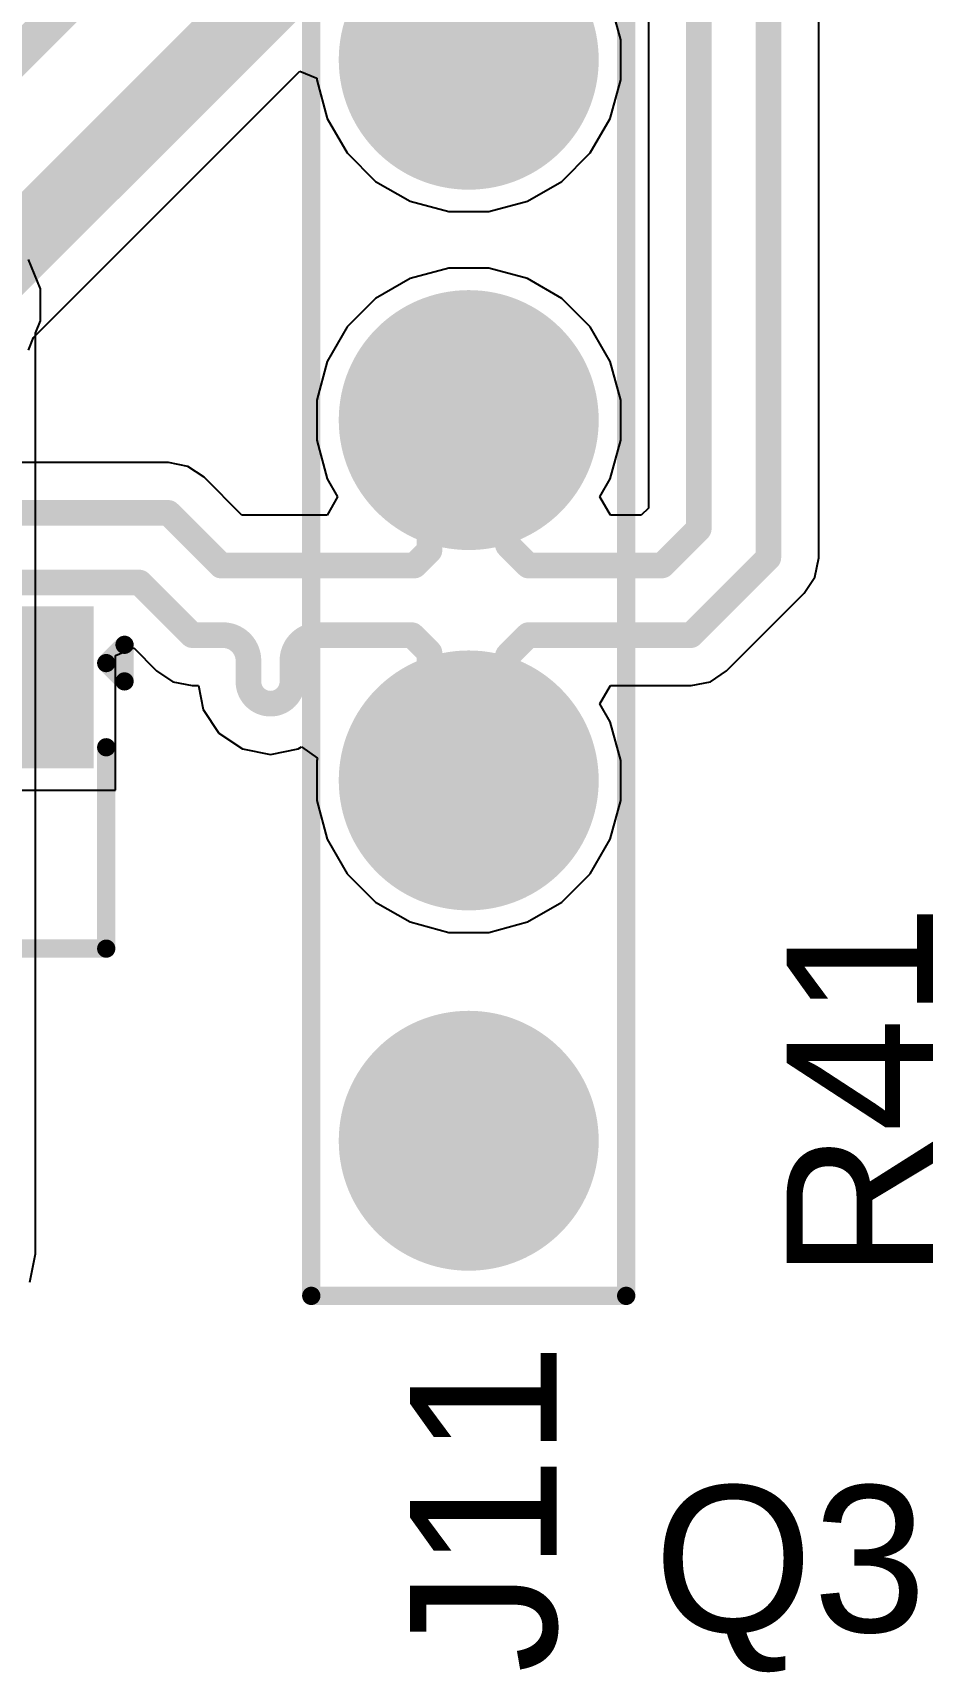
# Model space of a CAD drawing. Header units: inches. Extents: x -18 to 237, y -41 to 211.
# Drawn here: x 38.05 to 44.23, y 27.97 to 39.34 of the extents above; entities that cross this region are included whole.
import ezdxf

# ---------------------------------------------------------------- set-up
doc = ezdxf.new("R2010")
doc.units = ezdxf.units.IN
for name, color, linetype in [('Bottom Layer', 5, 'Continuous'), ('Top Layer', 1, 'Continuous'), ('Top Overlay', 2, 'Continuous'), ('Top Paste', 8, 'Continuous'), ('Top Solder', 216, 'Continuous')]:
    doc.layers.add(name, color=color, linetype=linetype)
doc.styles.add('Arial', font='', dxfattribs={"height": 0.2})
doc.styles.get('Arial').set_extended_font_data('Arial')

# ---------------------------------------------------------------- blocks, each defined once
blk = doc.blocks.new('S___23_21')
at = {"layer": 'Top Layer'}
for points in [[(-0.41, 1.46), (0.41, 1.46), (0.41, 0.54), (-0.41, 0.54)], [(-1.36, -0.54), (-0.54, -0.54), (-0.54, -1.46), (-1.36, -1.46)], [(0.54, -0.54), (1.36, -0.54), (1.36, -1.46), (0.54, -1.46)]]:
    blk.add_hatch(color=1, dxfattribs=at).paths.add_polyline_path(points)
at = {"layer": 'Top Paste'}
for points in [[(-0.41, 1.46), (0.41, 1.46), (0.41, 0.54), (-0.41, 0.54)], [(-1.36, -0.54), (-0.54, -0.54), (-0.54, -1.46), (-1.36, -1.46)], [(0.54, -0.54), (1.36, -0.54), (1.36, -1.46), (0.54, -1.46)]]:
    blk.add_hatch(color=8, dxfattribs=at).paths.add_polyline_path(points)
at = {"layer": 'Top Solder'}
for points in [[(-0.512, 1.562), (0.512, 1.562), (0.512, 0.438), (-0.512, 0.438)], [(-1.462, -0.438), (-0.438, -0.438), (-0.438, -1.562), (-1.462, -1.562)], [(0.438, -0.438), (1.462, -0.438), (1.462, -1.562), (0.438, -1.562)]]:
    blk.add_hatch(color=216, dxfattribs=at).paths.add_polyline_path(points)
at = {"layer": 'Top Overlay'}
for points in [[(-1.549, 0.813, 0.127, 0.127, 0), (-1.549, -0.584, 0.127, 0.127, 0)], [(-0.559, 0.813, 0.127, 0.127, 0), (-1.549, 0.813, 0.127, 0.127, 0)], [(1.549, 0.813, 0.127, 0.127, 0), (0.559, 0.813, 0.127, 0.127, 0)], [(1.549, 0.813, 0.127, 0.127, 0), (1.549, -0.584, 0.127, 0.127, 0)], [(0.33, -0.787, 0.127, 0.127, 0), (-0.33, -0.787, 0.127, 0.127, 0)], [(-1.549, -1.168, 0.127, 0.127, 0), (-1.676, -1.041, 0.127, 0.127, 0)], [(-1.676, -1.041, 0.127, 0.127, 0), (-1.676, -1.295, 0.127, 0.127, 0)], [(-1.549, -1.168, 0.127, 0.127, 0), (-1.676, -1.295, 0.127, 0.127, 0)]]:
    blk.add_lwpolyline(points, format="xyseb", dxfattribs=at)
for points in [[(-1.581, 0.813, 0.0635, 0.0635, 1), (-1.518, 0.813, 0.0635, 0.0635, 1)], [(-1.581, 0.813, 0.0635, 0.0635, 1), (-1.518, 0.813, 0.0635, 0.0635, 1)], [(-0.591, 0.813, 0.0635, 0.0635, 1), (-0.527, 0.813, 0.0635, 0.0635, 1)], [(0.527, 0.813, 0.0635, 0.0635, 1), (0.591, 0.813, 0.0635, 0.0635, 1)], [(1.518, 0.813, 0.0635, 0.0635, 1), (1.581, 0.813, 0.0635, 0.0635, 1)], [(1.518, 0.813, 0.0635, 0.0635, 1), (1.581, 0.813, 0.0635, 0.0635, 1)], [(-1.581, -0.584, 0.0635, 0.0635, 1), (-1.518, -0.584, 0.0635, 0.0635, 1)], [(1.518, -0.584, 0.0635, 0.0635, 1), (1.581, -0.584, 0.0635, 0.0635, 1)], [(-0.362, -0.787, 0.0635, 0.0635, 1), (-0.298, -0.787, 0.0635, 0.0635, 1)], [(0.298, -0.787, 0.0635, 0.0635, 1), (0.362, -0.787, 0.0635, 0.0635, 1)], [(-1.708, -1.041, 0.0635, 0.0635, 1), (-1.645, -1.041, 0.0635, 0.0635, 1)], [(-1.708, -1.041, 0.0635, 0.0635, 1), (-1.645, -1.041, 0.0635, 0.0635, 1)], [(-1.581, -1.168, 0.0635, 0.0635, 1), (-1.518, -1.168, 0.0635, 0.0635, 1)], [(-1.581, -1.168, 0.0635, 0.0635, 1), (-1.518, -1.168, 0.0635, 0.0635, 1)], [(-1.708, -1.295, 0.0635, 0.0635, 1), (-1.645, -1.295, 0.0635, 0.0635, 1)], [(-1.708, -1.295, 0.0635, 0.0635, 1), (-1.645, -1.295, 0.0635, 0.0635, 1)]]:
    blk.add_lwpolyline(points, format="xyseb", close=True, dxfattribs=at)
blk = doc.blocks.new('P____4_P___106')
at = {"layer": 'Top Layer'}
h = blk.add_hatch(color=1, dxfattribs=at)
edge = h.paths.add_edge_path()
edge.add_arc((-3.75, 0), 0.8, 0, 360)
h = blk.add_hatch(color=1, dxfattribs=at)
edge = h.paths.add_edge_path()
edge.add_arc((-1.25, 0), 0.8, 0, 360)
h = blk.add_hatch(color=1, dxfattribs=at)
edge = h.paths.add_edge_path()
edge.add_arc((1.25, 0), 0.8, 0, 360)
h = blk.add_hatch(color=1, dxfattribs=at)
edge = h.paths.add_edge_path()
edge.add_arc((3.75, 0), 0.8, 0, 360)
at = {"layer": 'Top Paste'}
h = blk.add_hatch(color=8, dxfattribs=at)
edge = h.paths.add_edge_path()
edge.add_arc((-3.75, 0), 0.8, 0, 360)
h = blk.add_hatch(color=8, dxfattribs=at)
edge = h.paths.add_edge_path()
edge.add_arc((-1.25, 0), 0.8, 0, 360)
h = blk.add_hatch(color=8, dxfattribs=at)
edge = h.paths.add_edge_path()
edge.add_arc((1.25, 0), 0.8, 0, 360)
h = blk.add_hatch(color=8, dxfattribs=at)
edge = h.paths.add_edge_path()
edge.add_arc((3.75, 0), 0.8, 0, 360)
at = {"layer": 'Top Solder'}
h = blk.add_hatch(color=216, dxfattribs=at)
edge = h.paths.add_edge_path()
edge.add_arc((-3.75, 0), 0.9016, 0, 360)
h = blk.add_hatch(color=216, dxfattribs=at)
edge = h.paths.add_edge_path()
edge.add_arc((-1.25, 0), 0.9016, 0, 360)
h = blk.add_hatch(color=216, dxfattribs=at)
edge = h.paths.add_edge_path()
edge.add_arc((1.25, 0), 0.9016, 0, 360)
h = blk.add_hatch(color=216, dxfattribs=at)
edge = h.paths.add_edge_path()
edge.add_arc((3.75, 0), 0.9016, 0, 360)
at = {"layer": 'Top Overlay'}
for points in [[(4.826, 1.0922, 0.127, 0.127, 0), (-4.826, 1.0922, 0.127, 0.127, 0)], [(-4.826, -1.0922, 0.127, 0.127, 0), (-4.826, 1.0922, 0.127, 0.127, 0)], [(4.826, -1.0922, 0.127, 0.127, 0), (4.826, 1.0922, 0.127, 0.127, 0)], [(-4.9784, -0.127, 0.127, 0.127, 0), (-5.1054, 0, 0.127, 0.127, 0)], [(-5.1054, -0.254, 0.127, 0.127, 0), (-5.1054, 0, 0.127, 0.127, 0)], [(-5.1054, -0.254, 0.127, 0.127, 0), (-4.9784, -0.127, 0.127, 0.127, 0)], [(4.826, -1.0922, 0.127, 0.127, 0), (-4.826, -1.0922, 0.127, 0.127, 0)]]:
    blk.add_lwpolyline(points, format="xyseb", dxfattribs=at)
for points in [[(-4.85775, 1.0922, 0.0635, 0.0635, 1), (-4.79425, 1.0922, 0.0635, 0.0635, 1)], [(-4.85775, 1.0922, 0.0635, 0.0635, 1), (-4.79425, 1.0922, 0.0635, 0.0635, 1)], [(4.79425, 1.0922, 0.0635, 0.0635, 1), (4.85775, 1.0922, 0.0635, 0.0635, 1)], [(4.79425, 1.0922, 0.0635, 0.0635, 1), (4.85775, 1.0922, 0.0635, 0.0635, 1)], [(-5.13715, 0, 0.0635, 0.0635, 1), (-5.07365, 0, 0.0635, 0.0635, 1)], [(-5.13715, 0, 0.0635, 0.0635, 1), (-5.07365, 0, 0.0635, 0.0635, 1)], [(-5.01015, -0.127, 0.0635, 0.0635, 1), (-4.94665, -0.127, 0.0635, 0.0635, 1)], [(-5.01015, -0.127, 0.0635, 0.0635, 1), (-4.94665, -0.127, 0.0635, 0.0635, 1)], [(-5.13715, -0.254, 0.0635, 0.0635, 1), (-5.07365, -0.254, 0.0635, 0.0635, 1)], [(-5.13715, -0.254, 0.0635, 0.0635, 1), (-5.07365, -0.254, 0.0635, 0.0635, 1)], [(-4.85775, -1.0922, 0.0635, 0.0635, 1), (-4.79425, -1.0922, 0.0635, 0.0635, 1)], [(-4.85775, -1.0922, 0.0635, 0.0635, 1), (-4.79425, -1.0922, 0.0635, 0.0635, 1)], [(4.79425, -1.0922, 0.0635, 0.0635, 1), (4.85775, -1.0922, 0.0635, 0.0635, 1)], [(4.79425, -1.0922, 0.0635, 0.0635, 1), (4.85775, -1.0922, 0.0635, 0.0635, 1)]]:
    blk.add_lwpolyline(points, format="xyseb", close=True, dxfattribs=at)

msp = doc.modelspace()

# ---------------------------------------------------------------- linework, layer by layer
at = {"layer": 'Bottom Layer'}
for p, q in [((38.106, 37.566), (38.022, 37.77)), ((38.106, 37.345), (38.106, 37.566)), ((38.07, 37.258), (38.106, 37.345)), ((38.07, 30.872), (38.07, 37.258)), ((38.031, 30.674), (38.07, 30.872))]:
    msp.add_line(p, q, dxfattribs=at)
at = {"layer": 'Top Layer'}
for p, q in [((42.322, 56.922), (42.322, 36.046)), ((43.504, 35.701), (43.504, 56.932)), ((42.13, 39.294), (42.058, 39.563)), ((42.13, 39.017), (42.13, 39.294)), ((38.058, 37.229), (39.905, 39.076)), ((39.905, 39.076), (40.022, 39.027)), ((40.022, 39.027), (40.022, 39.017)), ((40.022, 39.017), (40.094, 38.749)), ((42.058, 38.749), (42.13, 39.017)), ((40.094, 38.749), (40.233, 38.509)), ((41.919, 38.509), (42.058, 38.749)), ((40.233, 38.509), (40.429, 38.312)), ((41.723, 38.312), (41.919, 38.509)), ((40.429, 38.312), (40.669, 38.174)), ((41.483, 38.174), (41.723, 38.312)), ((40.669, 38.174), (40.937, 38.102)), ((41.215, 38.102), (41.483, 38.174)), ((40.937, 38.102), (41.215, 38.102)), ((40.937, 37.71), (40.669, 37.638)), ((41.215, 37.71), (40.937, 37.71)), ((41.483, 37.638), (41.215, 37.71)), ((40.669, 37.638), (40.429, 37.499)), ((41.723, 37.499), (41.483, 37.638)), ((40.429, 37.499), (40.233, 37.303)), ((41.919, 37.303), (41.723, 37.499)), ((38.022, 37.142), (38.058, 37.229)), ((40.233, 37.303), (40.094, 37.063)), ((42.058, 37.063), (41.919, 37.303)), ((40.094, 37.063), (40.022, 36.794)), ((42.13, 36.794), (42.058, 37.063)), ((40.022, 36.794), (40.022, 36.517)), ((42.13, 36.517), (42.13, 36.794)), ((40.022, 36.517), (40.094, 36.249)), ((42.058, 36.249), (42.13, 36.517)), ((38.993, 36.361), (37.242, 36.361)), ((39.127, 36.335), (38.993, 36.361)), ((39.24, 36.259), (39.127, 36.335)), ((39.503, 35.997), (39.24, 36.259)), ((40.094, 36.249), (40.166, 36.124)), ((41.986, 36.124), (42.058, 36.249)), ((40.166, 36.124), (40.093, 35.997)), ((42.059, 35.997), (41.986, 36.124)), ((40.093, 35.997), (39.503, 35.997)), ((42.273, 35.997), (42.059, 35.997)), ((42.322, 36.046), (42.273, 35.997)), ((43.478, 35.567), (43.504, 35.701)), ((43.402, 35.454), (43.478, 35.567)), ((42.865, 34.917), (43.402, 35.454)), ((43.402, 35.454), (43.402, 35.454)), ((38.626, 35.022), (38.753, 35.075)), ((38.753, 35.075), (38.911, 34.917)), ((38.626, 34.088), (38.626, 35.022)), ((38.911, 34.917), (39.024, 34.841)), ((39.024, 34.841), (39.158, 34.815)), ((39.158, 34.815), (39.201, 34.815)), ((39.201, 34.815), (39.234, 34.647)), ((41.986, 34.688), (42.059, 34.815)), ((42.059, 34.815), (42.618, 34.815)), ((42.618, 34.815), (42.752, 34.841)), ((42.752, 34.841), (42.865, 34.917)), ((39.234, 34.647), (39.343, 34.484)), ((42.058, 34.563), (41.986, 34.688)), ((39.343, 34.484), (39.507, 34.374)), ((42.13, 34.294), (42.058, 34.563)), ((39.507, 34.374), (39.701, 34.336)), ((39.701, 34.336), (39.894, 34.374)), ((39.894, 34.374), (39.916, 34.389)), ((39.916, 34.389), (40.026, 34.31)), ((40.026, 34.31), (40.022, 34.294)), ((40.022, 34.294), (40.022, 34.017)), ((42.13, 34.017), (42.13, 34.294)), ((37.675, 34.088), (38.626, 34.088)), ((40.022, 34.017), (40.094, 33.749)), ((42.058, 33.749), (42.13, 34.017)), ((40.094, 33.749), (40.233, 33.509)), ((41.919, 33.509), (42.058, 33.749)), ((40.233, 33.509), (40.429, 33.312)), ((41.723, 33.312), (41.919, 33.509)), ((40.429, 33.312), (40.669, 33.174)), ((41.483, 33.174), (41.723, 33.312)), ((40.669, 33.174), (40.937, 33.102)), ((40.937, 33.102), (41.215, 33.102)), ((41.215, 33.102), (41.483, 33.174))]:
    msp.add_line(p, q, dxfattribs=at)
for points in [[(42.672, 35.901, 0.178, 0.178, 0), (42.672, 57.277, 0.178, 0.178, 0)], [(43.155, 35.701, 0.178, 0.178, 0), (43.155, 57.077, 0.178, 0.178, 0)], [(41.076, 39.156, 0.508, 0.508, 0), (41.076, 41.602, 0.508, 0.508, 0)], [(34.591, 35.83, 0.254, 0.254, 0), (39.087, 40.326, 0.254, 0.254, 0)], [(37.552, 37.456, 0.508, 0.508, 0), (39.802, 39.705, 0.508, 0.508, 0)], [(41.076, 36.656, 0.178, 0.178, 0), (41.348, 36.384, 0.178, 0.178, 0)], [(41.076, 36.425, 0.178, 0.178, 0), (41.348, 36.153, 0.178, 0.178, 0)], [(41.076, 36.279, 0.178, 0.178, 0), (41.076, 36.425, 0.178, 0.178, 0)], [(41.348, 36.153, 0.178, 0.178, 0), (41.348, 36.384, 0.178, 0.178, 0)], [(40.804, 36.006, 0.178, 0.178, 0), (41.076, 36.279, 0.178, 0.178, 0)], [(41.348, 35.788, 0.178, 0.178, 0), (41.348, 36.153, 0.178, 0.178, 0)], [(37.242, 36.012, 0.178, 0.178, 0), (38.993, 36.012, 0.178, 0.178, 0)], [(38.993, 36.012, 0.178, 0.178, 0), (39.358, 35.647, 0.178, 0.178, 0)], [(40.804, 35.751, 0.178, 0.178, 0), (40.804, 36.006, 0.178, 0.178, 0)], [(42.418, 35.647, 0.178, 0.178, 0), (42.672, 35.901, 0.178, 0.178, 0)], [(40.7, 35.647, 0.178, 0.178, 0), (40.804, 35.751, 0.178, 0.178, 0)], [(41.348, 35.788, 0.178, 0.178, 0), (41.489, 35.647, 0.178, 0.178, 0)], [(39.358, 35.647, 0.178, 0.178, 0), (40.7, 35.647, 0.178, 0.178, 0)], [(41.489, 35.647, 0.178, 0.178, 0), (42.418, 35.647, 0.178, 0.178, 0)], [(42.618, 35.164, 0.178, 0.178, 0), (43.155, 35.701, 0.178, 0.178, 0)], [(37.442, 35.529, 0.178, 0.178, 0), (38.367, 35.529, 0.178, 0.178, 0)], [(38.367, 35.529, 0.178, 0.178, 0), (38.793, 35.529, 0.178, 0.178, 0)], [(38.793, 35.529, 0.178, 0.178, 0), (39.158, 35.164, 0.178, 0.178, 0)], [(39.158, 35.164, 0.178, 0.178, 0), (39.37, 35.164, 0.178, 0.178, 0)], [(39.37, 35.164, 0.178, 0.178, -0.414214), (39.548, 34.987, 0.178, 0.178, 0)], [(39.853, 34.987, 0.178, 0.178, -0.414214), (40.031, 35.164, 0.178, 0.178, 0)], [(40.031, 35.164, 0.178, 0.178, 0), (40.558, 35.164, 0.178, 0.178, 0)], [(40.558, 35.164, 0.178, 0.178, 0), (40.683, 35.164, 0.178, 0.178, 0)], [(40.683, 35.164, 0.178, 0.178, 0), (40.804, 35.043, 0.178, 0.178, 0)], [(41.348, 35.023, 0.178, 0.178, 0), (41.489, 35.164, 0.178, 0.178, 0)], [(41.489, 35.164, 0.178, 0.178, 0), (42.618, 35.164, 0.178, 0.178, 0)], [(39.548, 34.841, 0.178, 0.178, 0), (39.548, 34.987, 0.178, 0.178, 0)], [(39.853, 34.841, 0.178, 0.178, 0), (39.853, 34.987, 0.178, 0.178, 0)], [(40.804, 34.614, 0.178, 0.178, 0), (40.804, 35.043, 0.178, 0.178, 0)], [(41.348, 34.614, 0.178, 0.178, 0), (41.348, 35.023, 0.178, 0.178, 0)], [(39.853, 34.841, 0.178, 0.178, -1), (39.548, 34.841, 0.178, 0.178, 0)], [(40.804, 34.614, 0.178, 0.178, 0), (41.076, 34.342, 0.178, 0.178, 0)], [(41.076, 34.342, 0.178, 0.178, 0), (41.348, 34.614, 0.178, 0.178, 0)], [(41.348, 34.428, 0.178, 0.178, 0), (41.348, 34.614, 0.178, 0.178, 0)], [(41.076, 34.156, 0.178, 0.178, 0), (41.348, 34.428, 0.178, 0.178, 0)]]:
    msp.add_lwpolyline(points, format="xyseb", dxfattribs=at)
for points in [[(40.949, 39.156, 0.254, 0.254, 1), (41.203, 39.156, 0.254, 0.254, 1)], [(41.032, 36.656, 0.0889, 0.0889, 1), (41.12, 36.656, 0.0889, 0.0889, 1)], [(41.032, 36.425, 0.0889, 0.0889, 1), (41.12, 36.425, 0.0889, 0.0889, 1)], [(41.032, 36.425, 0.0889, 0.0889, 1), (41.12, 36.425, 0.0889, 0.0889, 1)], [(41.304, 36.384, 0.0889, 0.0889, 1), (41.393, 36.384, 0.0889, 0.0889, 1)], [(41.304, 36.384, 0.0889, 0.0889, 1), (41.393, 36.384, 0.0889, 0.0889, 1)], [(41.032, 36.279, 0.0889, 0.0889, 1), (41.12, 36.279, 0.0889, 0.0889, 1)], [(41.032, 36.279, 0.0889, 0.0889, 1), (41.12, 36.279, 0.0889, 0.0889, 1)], [(41.304, 36.153, 0.0889, 0.0889, 1), (41.393, 36.153, 0.0889, 0.0889, 1)], [(41.304, 36.153, 0.0889, 0.0889, 1), (41.393, 36.153, 0.0889, 0.0889, 1)], [(41.304, 36.153, 0.0889, 0.0889, 1), (41.393, 36.153, 0.0889, 0.0889, 1)], [(38.948, 36.012, 0.0889, 0.0889, 1), (39.037, 36.012, 0.0889, 0.0889, 1)], [(38.948, 36.012, 0.0889, 0.0889, 1), (39.037, 36.012, 0.0889, 0.0889, 1)], [(40.759, 36.006, 0.0889, 0.0889, 1), (40.848, 36.006, 0.0889, 0.0889, 1)], [(40.759, 36.006, 0.0889, 0.0889, 1), (40.848, 36.006, 0.0889, 0.0889, 1)], [(42.628, 35.901, 0.0889, 0.0889, 1), (42.716, 35.901, 0.0889, 0.0889, 1)], [(42.628, 35.901, 0.0889, 0.0889, 1), (42.716, 35.901, 0.0889, 0.0889, 1)], [(40.759, 35.751, 0.0889, 0.0889, 1), (40.848, 35.751, 0.0889, 0.0889, 1)], [(40.759, 35.751, 0.0889, 0.0889, 1), (40.848, 35.751, 0.0889, 0.0889, 1)], [(41.304, 35.788, 0.0889, 0.0889, 1), (41.393, 35.788, 0.0889, 0.0889, 1)], [(41.304, 35.788, 0.0889, 0.0889, 1), (41.393, 35.788, 0.0889, 0.0889, 1)], [(39.313, 35.647, 0.0889, 0.0889, 1), (39.402, 35.647, 0.0889, 0.0889, 1)], [(39.313, 35.647, 0.0889, 0.0889, 1), (39.402, 35.647, 0.0889, 0.0889, 1)], [(40.655, 35.647, 0.0889, 0.0889, 1), (40.744, 35.647, 0.0889, 0.0889, 1)], [(40.655, 35.647, 0.0889, 0.0889, 1), (40.744, 35.647, 0.0889, 0.0889, 1)], [(41.445, 35.647, 0.0889, 0.0889, 1), (41.534, 35.647, 0.0889, 0.0889, 1)], [(41.445, 35.647, 0.0889, 0.0889, 1), (41.534, 35.647, 0.0889, 0.0889, 1)], [(42.374, 35.647, 0.0889, 0.0889, 1), (42.462, 35.647, 0.0889, 0.0889, 1)], [(42.374, 35.647, 0.0889, 0.0889, 1), (42.462, 35.647, 0.0889, 0.0889, 1)], [(43.11, 35.701, 0.0889, 0.0889, 1), (43.199, 35.701, 0.0889, 0.0889, 1)], [(43.11, 35.701, 0.0889, 0.0889, 1), (43.199, 35.701, 0.0889, 0.0889, 1)], [(38.323, 35.529, 0.0889, 0.0889, 1), (38.412, 35.529, 0.0889, 0.0889, 1)], [(38.323, 35.529, 0.0889, 0.0889, 1), (38.412, 35.529, 0.0889, 0.0889, 1)], [(38.749, 35.529, 0.0889, 0.0889, 1), (38.837, 35.529, 0.0889, 0.0889, 1)], [(38.749, 35.529, 0.0889, 0.0889, 1), (38.837, 35.529, 0.0889, 0.0889, 1)], [(39.113, 35.164, 0.0889, 0.0889, 1), (39.202, 35.164, 0.0889, 0.0889, 1)], [(39.113, 35.164, 0.0889, 0.0889, 1), (39.202, 35.164, 0.0889, 0.0889, 1)], [(39.326, 35.164, 0.0889, 0.0889, 1), (39.415, 35.164, 0.0889, 0.0889, 1)], [(39.326, 35.164, 0.0889, 0.0889, 1), (39.415, 35.164, 0.0889, 0.0889, 1)], [(39.986, 35.164, 0.0889, 0.0889, 1), (40.075, 35.164, 0.0889, 0.0889, 1)], [(39.986, 35.164, 0.0889, 0.0889, 1), (40.075, 35.164, 0.0889, 0.0889, 1)], [(40.514, 35.164, 0.0889, 0.0889, 1), (40.603, 35.164, 0.0889, 0.0889, 1)], [(40.514, 35.164, 0.0889, 0.0889, 1), (40.603, 35.164, 0.0889, 0.0889, 1)], [(40.639, 35.164, 0.0889, 0.0889, 1), (40.727, 35.164, 0.0889, 0.0889, 1)], [(40.639, 35.164, 0.0889, 0.0889, 1), (40.727, 35.164, 0.0889, 0.0889, 1)], [(41.445, 35.164, 0.0889, 0.0889, 1), (41.534, 35.164, 0.0889, 0.0889, 1)], [(41.445, 35.164, 0.0889, 0.0889, 1), (41.534, 35.164, 0.0889, 0.0889, 1)], [(42.573, 35.164, 0.0889, 0.0889, 1), (42.662, 35.164, 0.0889, 0.0889, 1)], [(42.573, 35.164, 0.0889, 0.0889, 1), (42.662, 35.164, 0.0889, 0.0889, 1)], [(39.504, 34.987, 0.0889, 0.0889, 1), (39.593, 34.987, 0.0889, 0.0889, 1)], [(39.504, 34.987, 0.0889, 0.0889, 1), (39.593, 34.987, 0.0889, 0.0889, 1)], [(39.809, 34.987, 0.0889, 0.0889, 1), (39.897, 34.987, 0.0889, 0.0889, 1)], [(39.809, 34.987, 0.0889, 0.0889, 1), (39.897, 34.987, 0.0889, 0.0889, 1)], [(40.759, 35.043, 0.0889, 0.0889, 1), (40.848, 35.043, 0.0889, 0.0889, 1)], [(40.759, 35.043, 0.0889, 0.0889, 1), (40.848, 35.043, 0.0889, 0.0889, 1)], [(41.304, 35.023, 0.0889, 0.0889, 1), (41.393, 35.023, 0.0889, 0.0889, 1)], [(41.304, 35.023, 0.0889, 0.0889, 1), (41.393, 35.023, 0.0889, 0.0889, 1)], [(39.504, 34.841, 0.0889, 0.0889, 1), (39.593, 34.841, 0.0889, 0.0889, 1)], [(39.504, 34.841, 0.0889, 0.0889, 1), (39.593, 34.841, 0.0889, 0.0889, 1)], [(39.809, 34.841, 0.0889, 0.0889, 1), (39.897, 34.841, 0.0889, 0.0889, 1)], [(39.809, 34.841, 0.0889, 0.0889, 1), (39.897, 34.841, 0.0889, 0.0889, 1)], [(40.759, 34.614, 0.0889, 0.0889, 1), (40.848, 34.614, 0.0889, 0.0889, 1)], [(40.759, 34.614, 0.0889, 0.0889, 1), (40.848, 34.614, 0.0889, 0.0889, 1)], [(41.304, 34.614, 0.0889, 0.0889, 1), (41.393, 34.614, 0.0889, 0.0889, 1)], [(41.304, 34.614, 0.0889, 0.0889, 1), (41.393, 34.614, 0.0889, 0.0889, 1)], [(41.304, 34.614, 0.0889, 0.0889, 1), (41.393, 34.614, 0.0889, 0.0889, 1)], [(41.304, 34.428, 0.0889, 0.0889, 1), (41.393, 34.428, 0.0889, 0.0889, 1)], [(41.304, 34.428, 0.0889, 0.0889, 1), (41.393, 34.428, 0.0889, 0.0889, 1)], [(41.032, 34.342, 0.0889, 0.0889, 1), (41.12, 34.342, 0.0889, 0.0889, 1)], [(41.032, 34.342, 0.0889, 0.0889, 1), (41.12, 34.342, 0.0889, 0.0889, 1)], [(41.032, 34.156, 0.0889, 0.0889, 1), (41.12, 34.156, 0.0889, 0.0889, 1)]]:
    msp.add_lwpolyline(points, format="xyseb", close=True, dxfattribs=at)

# ---------------------------------------------------------------- block references
for name, p, rotation in [('P____4_P___106', (41.076, 35.406), 270), ('S___23_21', (37.012, 33.802), 180)]:
    msp.add_blockref(name, p, dxfattribs=dict(rotation=rotation))

# ---------------------------------------------------------------- texts
at = {"layer": 'Top Overlay', "style": 'Arial'}
for s, p in [('R41', (44.297, 30.692)), ('J11', (41.685, 27.965))]:
    msp.add_text(s, height=1.016, rotation=90, dxfattribs=at).set_placement(p)
msp.add_text('Q3', height=1.016, dxfattribs=at).set_placement((42.359, 28.248))

doc.saveas('drawing.dxf')
